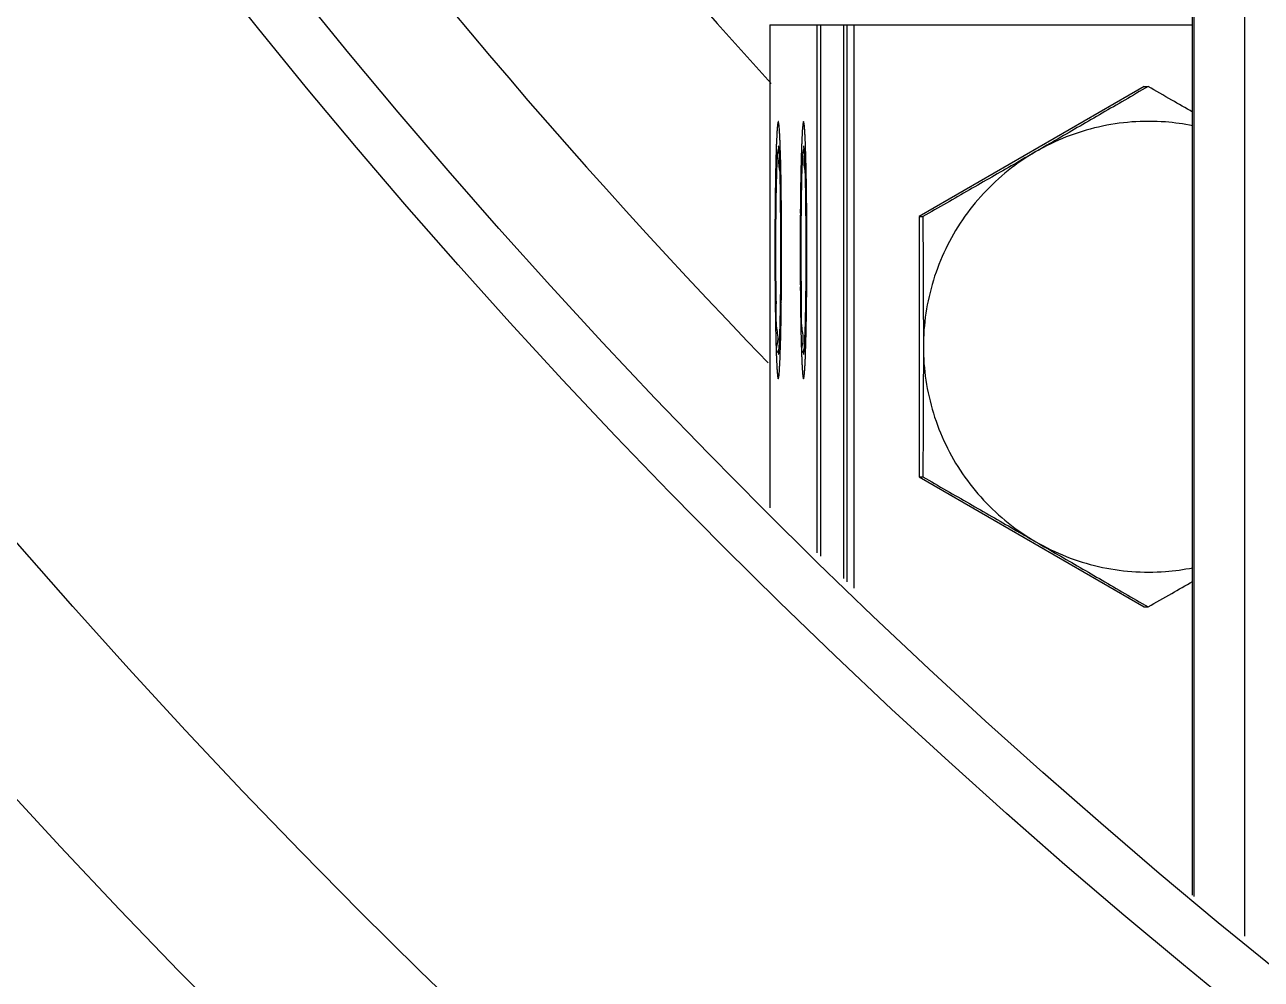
# Model space of a CAD drawing. Extents: x -50 to 48714, y -13211 to 6743.
# Drawn here: x 25929.07 to 25948.28, y -11669.54 to -11654.71 of the extents above; entities that cross this region are included whole.
import ezdxf

# ---------------------------------------------------------------- set-up
doc = ezdxf.new("R2010")
doc.units = 0
doc.header["$LTSCALE"] = 50
doc.layers.get('0').update_dxf_attribs({"linetype": 'CONTINUOUS'})

# ---------------------------------------------------------------- blocks, each defined once
blk = doc.blocks.new('SMAF_UE46_S')
for p, q in [((-52.761, -116.987), (-52.761, -52.849)), ((-51.976, -117.604), (-51.976, -52.849)), ((-52.785, -116.968), (-52.785, -103.119)), ((-59.354, -103.449), (-52.785, -103.449)), ((-59.354, -103.449), (-59.354, -110.951)), ((-58.621, -103.449), (-58.621, -111.65)), ((-58.568, -103.449), (-58.568, -111.699)), ((-58.202, -112.049), (-58.202, -103.449)), ((-58.15, -112.099), (-58.15, -103.449)), ((-58.045, -112.199), (-58.045, -103.449)), ((-53.536, -104.407), (-57.035, -106.428)), ((-53.536, -104.407), (-53.478, -104.407)), ((-59.224, -105.328), (-59.223, -105.328)), ((-58.831, -105.328), (-58.83, -105.328)), ((-57.035, -106.428), (-56.977, -106.428)), ((-57.035, -106.428), (-57.035, -110.469)), ((-59.223, -108.57), (-59.224, -108.569)), ((-58.83, -108.57), (-58.831, -108.569)), ((-57.035, -110.469), (-56.977, -110.469)), ((-57.035, -110.469), (-53.536, -112.49)), ((-53.536, -112.49), (-53.478, -112.49))]:
    blk.add_line(p, q)
for radius in [126.5, 111.15, 108.5, 100.5, 99.65]:
    blk.add_circle((11, -40.5), radius)
for radius, start, end in [(98, 189.8185, 224.09856), (95, 190.1327, 222.23933)]:
    blk.add_arc((11, -40.5), radius, start, end)
for points, start_tangent, end_tangent in [([(-53.478, -104.407), (-53.84, -104.618), (-54.191, -104.822), (-54.534, -105.021), (-54.877, -105.22), (-55.219, -105.418)], (-0.864042, -0.50342), (-0.865951, -0.500129)), ([(-52.785, -104.805), (-53.11, -104.618), (-53.478, -104.407)], (-0.867193, 0.497972), (-0.867823, 0.496873)), ([(-59.17, -106.949, -8.133), (-59.171, -106.852, -8.143), (-59.171, -106.803, -8.148), (-59.171, -106.754, -8.152), (-59.171, -106.706, -8.157), (-59.171, -106.682, -8.16), (-59.171, -106.657, -8.162), (-59.171, -106.633, -8.164), (-59.171, -106.609, -8.167), (-59.171, -106.597, -8.168), (-59.171, -106.584, -8.169), (-59.171, -106.578, -8.17), (-59.171, -106.572, -8.17), (-59.171, -106.566, -8.171), (-59.171, -106.563, -8.171), (-59.171, -106.562, -8.171), (-59.171, -106.56, -8.172), (-59.171, -106.559, -8.172), (-59.171, -106.557, -8.172), (-59.171, -106.554, -8.173), (-59.172, -106.548, -8.175), (-59.172, -106.543, -8.177), (-59.172, -106.537, -8.179), (-59.172, -106.525, -8.182), (-59.172, -106.513, -8.186), (-59.172, -106.49, -8.193), (-59.172, -106.467, -8.2), (-59.172, -106.443, -8.207), (-59.173, -106.42, -8.214), (-59.173, -106.373, -8.228), (-59.173, -106.327, -8.242), (-59.173, -106.303, -8.249), (-59.174, -106.28, -8.256), (-59.174, -106.257, -8.263), (-59.174, -106.233, -8.27), (-59.174, -106.222, -8.274), (-59.174, -106.21, -8.277), (-59.174, -106.204, -8.279), (-59.174, -106.198, -8.281), (-59.174, -106.192, -8.283), (-59.174, -106.189, -8.283), (-59.174, -106.188, -8.284), (-59.174, -106.186, -8.284), (-59.174, -106.185, -8.285), (-59.174, -106.184, -8.286), (-59.174, -106.181, -8.287), (-59.175, -106.176, -8.29), (-59.175, -106.17, -8.293), (-59.175, -106.165, -8.296), (-59.175, -106.154, -8.301), (-59.175, -106.143, -8.307), (-59.175, -106.122, -8.319), (-59.176, -106.1, -8.33), (-59.176, -106.079, -8.342), (-59.176, -106.057, -8.353), (-59.177, -106.014, -8.376), (-59.177, -105.971, -8.399), (-59.178, -105.95, -8.41), (-59.178, -105.928, -8.422), (-59.178, -105.906, -8.433), (-59.179, -105.885, -8.445), (-59.179, -105.874, -8.45), (-59.179, -105.863, -8.456), (-59.179, -105.858, -8.459), (-59.179, -105.853, -8.462), (-59.179, -105.847, -8.465), (-59.179, -105.845, -8.466), (-59.179, -105.843, -8.467), (-59.179, -105.842, -8.467), (-59.179, -105.841, -8.468), (-59.179, -105.839, -8.469), (-59.179, -105.837, -8.471), (-59.179, -105.832, -8.475), (-59.179, -105.827, -8.479), (-59.18, -105.823, -8.483), (-59.18, -105.813, -8.491), (-59.18, -105.803, -8.499), (-59.18, -105.784, -8.515), (-59.181, -105.765, -8.53), (-59.181, -105.746, -8.546), (-59.182, -105.727, -8.562), (-59.182, -105.688, -8.593), (-59.183, -105.65, -8.625), (-59.184, -105.63, -8.64), (-59.184, -105.611, -8.656), (-59.185, -105.592, -8.672), (-59.185, -105.573, -8.688), (-59.185, -105.563, -8.695), (-59.185, -105.554, -8.703), (-59.185, -105.549, -8.707), (-59.186, -105.544, -8.711), (-59.186, -105.539, -8.715), (-59.186, -105.537, -8.717), (-59.186, -105.536, -8.718), (-59.186, -105.534, -8.719), (-59.186, -105.533, -8.72), (-59.186, -105.532, -8.721), (-59.186, -105.531, -8.724), (-59.186, -105.527, -8.728), (-59.186, -105.523, -8.733), (-59.186, -105.519, -8.738), (-59.186, -105.511, -8.747), (-59.187, -105.503, -8.757), (-59.187, -105.488, -8.776), (-59.188, -105.472, -8.794), (-59.188, -105.457, -8.813), (-59.189, -105.442, -8.832), (-59.19, -105.411, -8.87), (-59.191, -105.38, -8.907), (-59.191, -105.364, -8.926), (-59.192, -105.349, -8.945), (-59.192, -105.333, -8.964), (-59.193, -105.318, -8.983), (-59.193, -105.31, -8.992), (-59.193, -105.302, -9.002), (-59.193, -105.298, -9.006), (-59.193, -105.294, -9.011), (-59.194, -105.291, -9.016), (-59.194, -105.289, -9.018), (-59.194, -105.288, -9.019), (-59.194, -105.287, -9.021), (-59.194, -105.286, -9.022), (-59.194, -105.285, -9.023), (-59.194, -105.284, -9.026), (-59.194, -105.281, -9.031), (-59.194, -105.278, -9.037), (-59.194, -105.275, -9.042), (-59.194, -105.269, -9.053), (-59.195, -105.264, -9.064), (-59.195, -105.252, -9.085), (-59.196, -105.241, -9.107), (-59.196, -105.229, -9.128), (-59.197, -105.217, -9.149), (-59.198, -105.194, -9.192), (-59.199, -105.171, -9.235), (-59.2, -105.16, -9.257), (-59.2, -105.148, -9.278), (-59.201, -105.137, -9.3), (-59.202, -105.125, -9.321), (-59.202, -105.12, -9.332), (-59.202, -105.114, -9.343), (-59.202, -105.111, -9.348), (-59.202, -105.108, -9.354), (-59.203, -105.105, -9.359), (-59.203, -105.104, -9.362), (-59.203, -105.103, -9.363), (-59.203, -105.102, -9.364), (-59.203, -105.102, -9.366), (-59.203, -105.101, -9.367), (-59.203, -105.1, -9.37), (-59.203, -105.099, -9.376), (-59.203, -105.097, -9.382), (-59.203, -105.095, -9.388), (-59.204, -105.092, -9.399), (-59.204, -105.088, -9.411), (-59.204, -105.081, -9.434), (-59.205, -105.074, -9.458), (-59.206, -105.067, -9.481), (-59.206, -105.059, -9.504), (-59.208, -105.045, -9.551), (-59.209, -105.031, -9.598), (-59.209, -105.024, -9.621), (-59.21, -105.017, -9.644), (-59.211, -105.009, -9.668), (-59.211, -105.002, -9.691), (-59.212, -104.999, -9.703), (-59.212, -104.995, -9.714), (-59.212, -104.993, -9.72), (-59.212, -104.992, -9.726), (-59.212, -104.99, -9.732), (-59.212, -104.989, -9.735), (-59.212, -104.989, -9.736), (-59.212, -104.988, -9.738), (-59.212, -104.988, -9.739), (-59.213, -104.988, -9.741), (-59.213, -104.987, -9.744), (-59.213, -104.987, -9.75), (-59.213, -104.986, -9.756), (-59.213, -104.986, -9.762), (-59.213, -104.984, -9.775), (-59.214, -104.983, -9.787), (-59.214, -104.981, -9.812), (-59.215, -104.978, -9.836), (-59.216, -104.976, -9.861), (-59.216, -104.973, -9.886), (-59.218, -104.968, -9.935), (-59.219, -104.963, -9.985), (-59.22, -104.961, -10.009), (-59.22, -104.959, -10.034), (-59.221, -104.956, -10.059), (-59.221, -104.954, -10.083), (-59.222, -104.952, -10.096), (-59.222, -104.951, -10.108), (-59.222, -104.95, -10.114), (-59.222, -104.95, -10.12), (-59.223, -104.949, -10.127), (-59.223, -104.949, -10.13), (-59.223, -104.949, -10.131), (-59.223, -104.949, -10.133), (-59.223, -104.949, -10.134), (-59.223, -104.949, -10.136), (-59.223, -104.949, -10.139), (-59.223, -104.95, -10.145), (-59.223, -104.95, -10.151), (-59.223, -104.951, -10.157), (-59.224, -104.952, -10.169), (-59.224, -104.953, -10.181), (-59.225, -104.956, -10.206), (-59.225, -104.958, -10.23), (-59.226, -104.961, -10.254), (-59.227, -104.963, -10.278), (-59.228, -104.968, -10.327), (-59.229, -104.972, -10.375), (-59.23, -104.975, -10.4), (-59.23, -104.977, -10.424), (-59.231, -104.98, -10.448), (-59.232, -104.982, -10.473), (-59.232, -104.983, -10.485), (-59.232, -104.984, -10.497), (-59.232, -104.985, -10.503), (-59.233, -104.986, -10.509), (-59.233, -104.986, -10.515), (-59.233, -104.986, -10.518), (-59.233, -104.987, -10.52), (-59.233, -104.987, -10.521), (-59.233, -104.987, -10.523), (-59.233, -104.988, -10.524), (-59.233, -104.988, -10.527), (-59.233, -104.99, -10.533), (-59.233, -104.992, -10.539), (-59.234, -104.994, -10.544), (-59.234, -104.997, -10.556), (-59.234, -105.001, -10.568), (-59.235, -105.008, -10.591), (-59.235, -105.015, -10.614), (-59.236, -105.022, -10.638), (-59.237, -105.029, -10.661), (-59.238, -105.043, -10.708), (-59.239, -105.057, -10.755), (-59.24, -105.064, -10.778), (-59.24, -105.071, -10.801), (-59.241, -105.078, -10.825), (-59.242, -105.085, -10.848), (-59.242, -105.089, -10.86), (-59.242, -105.092, -10.871), (-59.242, -105.094, -10.877), (-59.242, -105.096, -10.883), (-59.243, -105.098, -10.889), (-59.243, -105.099, -10.892), (-59.243, -105.099, -10.893), (-59.243, -105.1, -10.895), (-59.243, -105.1, -10.896), (-59.243, -105.101, -10.897), (-59.243, -105.102, -10.9), (-59.243, -105.105, -10.905), (-59.243, -105.108, -10.911), (-59.243, -105.111, -10.916), (-59.244, -105.117, -10.927), (-59.244, -105.122, -10.938), (-59.244, -105.134, -10.959), (-59.245, -105.145, -10.981), (-59.246, -105.157, -11.002), (-59.246, -105.168, -11.024), (-59.247, -105.191, -11.067), (-59.248, -105.214, -11.11), (-59.249, -105.226, -11.131), (-59.249, -105.237, -11.153), (-59.25, -105.248, -11.175), (-59.251, -105.26, -11.196), (-59.251, -105.266, -11.207), (-59.251, -105.271, -11.218), (-59.251, -105.274, -11.223), (-59.251, -105.277, -11.228), (-59.252, -105.28, -11.234), (-59.252, -105.281, -11.236), (-59.252, -105.282, -11.238), (-59.252, -105.283, -11.239), (-59.252, -105.284, -11.24), (-59.252, -105.285, -11.242), (-59.252, -105.287, -11.244), (-59.252, -105.291, -11.249), (-59.252, -105.295, -11.254), (-59.252, -105.299, -11.258), (-59.253, -105.306, -11.268), (-59.253, -105.314, -11.278), (-59.253, -105.33, -11.297), (-59.254, -105.346, -11.316), (-59.254, -105.361, -11.335), (-59.255, -105.377, -11.354), (-59.256, -105.409, -11.393), (-59.257, -105.44, -11.431), (-59.257, -105.456, -11.45), (-59.258, -105.472, -11.47), (-59.258, -105.487, -11.489), (-59.259, -105.503, -11.508), (-59.259, -105.511, -11.518), (-59.259, -105.519, -11.527), (-59.259, -105.523, -11.532), (-59.26, -105.527, -11.537), (-59.26, -105.53, -11.542), (-59.26, -105.532, -11.544), (-59.26, -105.533, -11.545), (-59.26, -105.534, -11.546), (-59.26, -105.536, -11.547), (-59.26, -105.537, -11.548), (-59.26, -105.539, -11.55), (-59.26, -105.544, -11.554), (-59.26, -105.549, -11.558), (-59.26, -105.553, -11.562), (-59.26, -105.563, -11.57), (-59.261, -105.572, -11.577), (-59.261, -105.591, -11.593), (-59.261, -105.61, -11.608), (-59.262, -105.629, -11.624), (-59.262, -105.648, -11.639), (-59.263, -105.685, -11.67), (-59.264, -105.723, -11.701), (-59.264, -105.742, -11.717), (-59.265, -105.761, -11.732), (-59.265, -105.779, -11.748), (-59.265, -105.798, -11.763), (-59.266, -105.808, -11.771), (-59.266, -105.817, -11.779), (-59.266, -105.822, -11.783), (-59.266, -105.827, -11.786), (-59.266, -105.831, -11.79), (-59.266, -105.834, -11.792), (-59.266, -105.835, -11.793), (-59.266, -105.836, -11.794), (-59.266, -105.837, -11.795), (-59.266, -105.839, -11.796), (-59.266, -105.841, -11.797), (-59.266, -105.847, -11.8), (-59.267, -105.852, -11.803), (-59.267, -105.858, -11.806), (-59.267, -105.868, -11.811), (-59.267, -105.879, -11.817), (-59.267, -105.901, -11.829), (-59.267, -105.922, -11.84), (-59.268, -105.944, -11.852), (-59.268, -105.965, -11.863), (-59.269, -106.008, -11.886), (-59.269, -106.051, -11.909), (-59.27, -106.073, -11.921), (-59.27, -106.094, -11.932), (-59.27, -106.116, -11.944), (-59.271, -106.137, -11.955), (-59.271, -106.148, -11.961), (-59.271, -106.159, -11.967), (-59.271, -106.164, -11.97), (-59.271, -106.169, -11.973), (-59.271, -106.175, -11.976), (-59.271, -106.177, -11.977), (-59.271, -106.179, -11.978), (-59.271, -106.18, -11.979), (-59.271, -106.182, -11.979), (-59.271, -106.183, -11.979), (-59.271, -106.186, -11.98), (-59.271, -106.192, -11.982), (-59.271, -106.198, -11.984), (-59.271, -106.203, -11.986), (-59.271, -106.215, -11.989), (-59.271, -106.227, -11.993), (-59.272, -106.25, -12), (-59.272, -106.273, -12.007), (-59.272, -106.297, -12.014), (-59.272, -106.32, -12.021), (-59.273, -106.367, -12.036), (-59.273, -106.413, -12.05), (-59.273, -106.437, -12.057), (-59.273, -106.46, -12.064), (-59.274, -106.483, -12.071), (-59.274, -106.507, -12.078), (-59.274, -106.518, -12.082), (-59.274, -106.53, -12.085), (-59.274, -106.536, -12.087), (-59.274, -106.542, -12.089), (-59.274, -106.547, -12.091), (-59.274, -106.55, -12.092), (-59.274, -106.552, -12.092), (-59.274, -106.553, -12.093), (-59.274, -106.555, -12.093), (-59.274, -106.556, -12.093), (-59.274, -106.559, -12.093), (-59.274, -106.566, -12.094), (-59.274, -106.572, -12.094), (-59.274, -106.578, -12.095), (-59.274, -106.59, -12.096), (-59.274, -106.603, -12.098), (-59.274, -106.627, -12.1), (-59.274, -106.652, -12.102), (-59.274, -106.677, -12.105), (-59.274, -106.702, -12.107), (-59.275, -106.751, -12.112), (-59.275, -106.8, -12.117), (-59.275, -106.85, -12.122), (-59.275, -106.949, -12.132)], (-0.002554, 0.995227, -0.097549), (-0.0026, -0.995056, -0.099286)), ([(-58.778, -106.949, 6.861), (-58.778, -106.852, 6.852), (-58.778, -106.803, 6.847), (-58.778, -106.754, 6.842), (-58.778, -106.706, 6.838), (-58.778, -106.682, 6.835), (-58.779, -106.657, 6.833), (-58.779, -106.633, 6.83), (-58.779, -106.609, 6.828), (-58.779, -106.597, 6.827), (-58.779, -106.584, 6.826), (-58.779, -106.578, 6.825), (-58.779, -106.572, 6.825), (-58.779, -106.566, 6.824), (-58.779, -106.563, 6.824), (-58.779, -106.562, 6.824), (-58.779, -106.56, 6.823), (-58.779, -106.559, 6.823), (-58.779, -106.557, 6.822), (-58.779, -106.554, 6.822), (-58.779, -106.548, 6.82), (-58.779, -106.543, 6.818), (-58.779, -106.537, 6.816), (-58.779, -106.525, 6.813), (-58.779, -106.513, 6.809), (-58.779, -106.49, 6.802), (-58.78, -106.467, 6.795), (-58.78, -106.443, 6.788), (-58.78, -106.42, 6.781), (-58.78, -106.373, 6.767), (-58.781, -106.327, 6.753), (-58.781, -106.303, 6.746), (-58.781, -106.28, 6.739), (-58.781, -106.257, 6.732), (-58.781, -106.233, 6.725), (-58.781, -106.222, 6.721), (-58.782, -106.21, 6.718), (-58.782, -106.204, 6.716), (-58.782, -106.198, 6.714), (-58.782, -106.192, 6.712), (-58.782, -106.189, 6.711), (-58.782, -106.188, 6.711), (-58.782, -106.186, 6.711), (-58.782, -106.185, 6.71), (-58.782, -106.184, 6.709), (-58.782, -106.181, 6.708), (-58.782, -106.176, 6.705), (-58.782, -106.17, 6.702), (-58.782, -106.165, 6.699), (-58.782, -106.154, 6.693), (-58.782, -106.143, 6.688), (-58.783, -106.122, 6.676), (-58.783, -106.1, 6.665), (-58.783, -106.079, 6.653), (-58.784, -106.057, 6.642), (-58.784, -106.014, 6.619), (-58.785, -105.971, 6.596), (-58.785, -105.95, 6.585), (-58.785, -105.928, 6.573), (-58.786, -105.906, 6.562), (-58.786, -105.885, 6.55), (-58.786, -105.874, 6.545), (-58.786, -105.863, 6.539), (-58.786, -105.858, 6.536), (-58.786, -105.853, 6.533), (-58.786, -105.847, 6.53), (-58.786, -105.845, 6.529), (-58.786, -105.843, 6.528), (-58.787, -105.842, 6.527), (-58.787, -105.841, 6.526), (-58.787, -105.839, 6.525), (-58.787, -105.837, 6.523), (-58.787, -105.832, 6.52), (-58.787, -105.827, 6.516), (-58.787, -105.823, 6.512), (-58.787, -105.813, 6.504), (-58.787, -105.803, 6.496), (-58.788, -105.784, 6.48), (-58.788, -105.765, 6.465), (-58.789, -105.746, 6.449), (-58.789, -105.727, 6.433), (-58.79, -105.688, 6.402), (-58.791, -105.65, 6.37), (-58.791, -105.63, 6.354), (-58.791, -105.611, 6.339), (-58.792, -105.592, 6.323), (-58.792, -105.573, 6.307), (-58.792, -105.563, 6.299), (-58.793, -105.554, 6.292), (-58.793, -105.549, 6.288), (-58.793, -105.544, 6.284), (-58.793, -105.539, 6.28), (-58.793, -105.537, 6.278), (-58.793, -105.536, 6.277), (-58.793, -105.534, 6.276), (-58.793, -105.533, 6.275), (-58.793, -105.532, 6.273), (-58.793, -105.531, 6.271), (-58.793, -105.527, 6.266), (-58.793, -105.523, 6.262), (-58.794, -105.519, 6.257), (-58.794, -105.511, 6.248), (-58.794, -105.503, 6.238), (-58.795, -105.488, 6.219), (-58.795, -105.472, 6.2), (-58.796, -105.457, 6.182), (-58.796, -105.442, 6.163), (-58.797, -105.411, 6.125), (-58.798, -105.38, 6.087), (-58.799, -105.364, 6.069), (-58.799, -105.349, 6.05), (-58.8, -105.333, 6.031), (-58.8, -105.318, 6.012), (-58.8, -105.31, 6.003), (-58.801, -105.302, 5.993), (-58.801, -105.298, 5.988), (-58.801, -105.294, 5.984), (-58.801, -105.291, 5.979), (-58.801, -105.289, 5.977), (-58.801, -105.288, 5.976), (-58.801, -105.287, 5.974), (-58.801, -105.286, 5.973), (-58.801, -105.285, 5.972), (-58.801, -105.284, 5.969), (-58.801, -105.281, 5.964), (-58.801, -105.278, 5.958), (-58.802, -105.275, 5.953), (-58.802, -105.269, 5.942), (-58.802, -105.264, 5.931), (-58.803, -105.252, 5.91), (-58.803, -105.241, 5.888), (-58.804, -105.229, 5.867), (-58.804, -105.217, 5.845), (-58.805, -105.194, 5.802), (-58.807, -105.171, 5.759), (-58.807, -105.16, 5.738), (-58.808, -105.148, 5.716), (-58.808, -105.137, 5.695), (-58.809, -105.125, 5.673), (-58.809, -105.12, 5.663), (-58.809, -105.114, 5.652), (-58.81, -105.111, 5.647), (-58.81, -105.108, 5.641), (-58.81, -105.105, 5.636), (-58.81, -105.104, 5.633), (-58.81, -105.103, 5.632), (-58.81, -105.102, 5.63), (-58.81, -105.102, 5.629), (-58.81, -105.101, 5.628), (-58.81, -105.1, 5.625), (-58.81, -105.099, 5.619), (-58.81, -105.097, 5.613), (-58.811, -105.095, 5.607), (-58.811, -105.092, 5.595), (-58.811, -105.088, 5.584), (-58.812, -105.081, 5.56), (-58.812, -105.074, 5.537), (-58.813, -105.067, 5.514), (-58.814, -105.059, 5.491), (-58.815, -105.045, 5.444), (-58.816, -105.031, 5.397), (-58.817, -105.024, 5.374), (-58.817, -105.017, 5.351), (-58.818, -105.009, 5.327), (-58.819, -105.002, 5.304), (-58.819, -104.999, 5.292), (-58.819, -104.995, 5.281), (-58.819, -104.993, 5.275), (-58.819, -104.992, 5.269), (-58.82, -104.99, 5.263), (-58.82, -104.989, 5.26), (-58.82, -104.989, 5.259), (-58.82, -104.988, 5.257), (-58.82, -104.988, 5.256), (-58.82, -104.988, 5.254), (-58.82, -104.987, 5.251), (-58.82, -104.987, 5.245), (-58.82, -104.986, 5.239), (-58.82, -104.986, 5.233), (-58.821, -104.984, 5.22), (-58.821, -104.983, 5.208), (-58.822, -104.981, 5.183), (-58.822, -104.978, 5.159), (-58.823, -104.976, 5.134), (-58.824, -104.973, 5.109), (-58.825, -104.968, 5.06), (-58.826, -104.963, 5.01), (-58.827, -104.961, 4.986), (-58.828, -104.959, 4.961), (-58.828, -104.956, 4.936), (-58.829, -104.954, 4.912), (-58.829, -104.952, 4.899), (-58.829, -104.951, 4.887), (-58.83, -104.95, 4.881), (-58.83, -104.95, 4.874), (-58.83, -104.949, 4.868), (-58.83, -104.949, 4.865), (-58.83, -104.949, 4.864), (-58.83, -104.949, 4.862), (-58.83, -104.949, 4.861), (-58.83, -104.949, 4.859), (-58.83, -104.949, 4.856), (-58.83, -104.95, 4.85), (-58.831, -104.95, 4.844), (-58.831, -104.951, 4.838), (-58.831, -104.952, 4.826), (-58.831, -104.953, 4.814), (-58.832, -104.956, 4.789), (-58.833, -104.958, 4.765), (-58.833, -104.961, 4.741), (-58.834, -104.963, 4.716), (-58.835, -104.968, 4.668), (-58.836, -104.972, 4.619), (-58.837, -104.975, 4.595), (-58.838, -104.977, 4.571), (-58.838, -104.98, 4.547), (-58.839, -104.982, 4.522), (-58.839, -104.983, 4.51), (-58.84, -104.984, 4.498), (-58.84, -104.985, 4.492), (-58.84, -104.986, 4.486), (-58.84, -104.986, 4.48), (-58.84, -104.986, 4.477), (-58.84, -104.987, 4.475), (-58.84, -104.987, 4.474), (-58.84, -104.987, 4.472), (-58.84, -104.988, 4.471), (-58.84, -104.988, 4.468), (-58.841, -104.99, 4.462), (-58.841, -104.992, 4.456), (-58.841, -104.994, 4.45), (-58.841, -104.997, 4.439), (-58.842, -105.001, 4.427), (-58.842, -105.008, 4.404), (-58.843, -105.015, 4.38), (-58.843, -105.022, 4.357), (-58.844, -105.029, 4.334), (-58.845, -105.043, 4.287), (-58.846, -105.057, 4.24), (-58.847, -105.064, 4.217), (-58.848, -105.071, 4.194), (-58.848, -105.078, 4.17), (-58.849, -105.085, 4.147), (-58.849, -105.089, 4.135), (-58.849, -105.092, 4.124), (-58.85, -105.094, 4.118), (-58.85, -105.096, 4.112), (-58.85, -105.098, 4.106), (-58.85, -105.099, 4.103), (-58.85, -105.099, 4.102), (-58.85, -105.1, 4.1), (-58.85, -105.1, 4.099), (-58.85, -105.101, 4.098), (-58.85, -105.102, 4.095), (-58.85, -105.105, 4.089), (-58.85, -105.108, 4.084), (-58.851, -105.111, 4.079), (-58.851, -105.117, 4.068), (-58.851, -105.122, 4.057), (-58.852, -105.134, 4.036), (-58.852, -105.145, 4.014), (-58.853, -105.157, 3.993), (-58.853, -105.168, 3.971), (-58.855, -105.191, 3.928), (-58.856, -105.214, 3.885), (-58.856, -105.226, 3.863), (-58.857, -105.237, 3.842), (-58.857, -105.248, 3.82), (-58.858, -105.26, 3.799), (-58.858, -105.266, 3.788), (-58.859, -105.271, 3.777), (-58.859, -105.274, 3.772), (-58.859, -105.277, 3.766), (-58.859, -105.28, 3.761), (-58.859, -105.281, 3.758), (-58.859, -105.282, 3.757), (-58.859, -105.283, 3.756), (-58.859, -105.284, 3.755), (-58.859, -105.285, 3.753), (-58.859, -105.287, 3.751), (-58.859, -105.291, 3.746), (-58.859, -105.295, 3.741), (-58.86, -105.299, 3.737), (-58.86, -105.306, 3.727), (-58.86, -105.314, 3.717), (-58.861, -105.33, 3.698), (-58.861, -105.346, 3.679), (-58.862, -105.361, 3.66), (-58.862, -105.377, 3.64), (-58.863, -105.409, 3.602), (-58.864, -105.44, 3.564), (-58.865, -105.456, 3.544), (-58.865, -105.472, 3.525), (-58.866, -105.487, 3.506), (-58.866, -105.503, 3.487), (-58.866, -105.511, 3.477), (-58.867, -105.519, 3.468), (-58.867, -105.523, 3.463), (-58.867, -105.527, 3.458), (-58.867, -105.53, 3.453), (-58.867, -105.532, 3.451), (-58.867, -105.533, 3.45), (-58.867, -105.534, 3.448), (-58.867, -105.536, 3.447), (-58.867, -105.537, 3.446), (-58.867, -105.539, 3.445), (-58.867, -105.544, 3.441), (-58.867, -105.549, 3.437), (-58.868, -105.553, 3.433), (-58.868, -105.563, 3.425), (-58.868, -105.572, 3.417), (-58.868, -105.591, 3.402), (-58.869, -105.61, 3.386), (-58.869, -105.629, 3.371), (-58.87, -105.648, 3.356), (-58.87, -105.685, 3.325), (-58.871, -105.723, 3.294), (-58.872, -105.742, 3.278), (-58.872, -105.761, 3.263), (-58.872, -105.779, 3.247), (-58.873, -105.798, 3.232), (-58.873, -105.808, 3.224), (-58.873, -105.817, 3.216), (-58.873, -105.822, 3.212), (-58.873, -105.827, 3.208), (-58.874, -105.831, 3.205), (-58.874, -105.834, 3.203), (-58.874, -105.835, 3.202), (-58.874, -105.836, 3.201), (-58.874, -105.837, 3.2), (-58.874, -105.839, 3.199), (-58.874, -105.841, 3.198), (-58.874, -105.847, 3.195), (-58.874, -105.852, 3.192), (-58.874, -105.858, 3.189), (-58.874, -105.868, 3.183), (-58.874, -105.879, 3.178), (-58.875, -105.901, 3.166), (-58.875, -105.922, 3.155), (-58.875, -105.944, 3.143), (-58.875, -105.965, 3.132), (-58.876, -106.008, 3.109), (-58.877, -106.051, 3.085), (-58.877, -106.073, 3.074), (-58.877, -106.094, 3.062), (-58.878, -106.116, 3.051), (-58.878, -106.137, 3.039), (-58.878, -106.148, 3.034), (-58.878, -106.159, 3.028), (-58.878, -106.164, 3.025), (-58.878, -106.169, 3.022), (-58.878, -106.175, 3.019), (-58.878, -106.177, 3.018), (-58.878, -106.179, 3.017), (-58.878, -106.18, 3.016), (-58.878, -106.182, 3.016), (-58.878, -106.183, 3.015), (-58.879, -106.186, 3.015), (-58.879, -106.192, 3.013), (-58.879, -106.198, 3.011), (-58.879, -106.203, 3.009), (-58.879, -106.215, 3.006), (-58.879, -106.227, 3.002), (-58.879, -106.25, 2.995), (-58.879, -106.273, 2.988), (-58.879, -106.297, 2.981), (-58.88, -106.32, 2.974), (-58.88, -106.367, 2.959), (-58.88, -106.413, 2.945), (-58.881, -106.437, 2.938), (-58.881, -106.46, 2.931), (-58.881, -106.483, 2.924), (-58.881, -106.507, 2.917), (-58.881, -106.518, 2.913), (-58.881, -106.53, 2.909), (-58.881, -106.536, 2.908), (-58.881, -106.542, 2.906), (-58.881, -106.547, 2.904), (-58.881, -106.55, 2.903), (-58.881, -106.552, 2.903), (-58.881, -106.553, 2.902), (-58.881, -106.555, 2.902), (-58.881, -106.556, 2.902), (-58.881, -106.559, 2.902), (-58.881, -106.566, 2.901), (-58.881, -106.572, 2.9), (-58.882, -106.578, 2.9), (-58.882, -106.59, 2.899), (-58.882, -106.603, 2.897), (-58.882, -106.627, 2.895), (-58.882, -106.652, 2.892), (-58.882, -106.677, 2.89), (-58.882, -106.702, 2.887), (-58.882, -106.751, 2.883), (-58.882, -106.8, 2.878), (-58.882, -106.85, 2.873), (-58.882, -106.949, 2.863)], (-0.002554, 0.995227, -0.097549), (-0.0026, -0.995056, -0.099286)), ([(-52.784, -105.017), (-53.208, -104.958), (-53.731, -104.958), (-54.248, -105.036), (-54.748, -105.191), (-55.219, -105.418)], (-0.980575, 0.196142), (-0.865951, -0.500129)), ([(-59.22, -105.369), (-59.24, -105.493), (-59.25, -105.739), (-59.258, -106.084), (-59.263, -106.498), (-59.265, -106.949)], (-0.386283, -0.922381), (0, -1)), ([(-59.181, -106.949), (-59.183, -106.498), (-59.188, -106.084), (-59.195, -105.739), (-59.205, -105.493), (-59.217, -105.365)], (0, 1), (-0.996305, 0.085885)), ([(-59.209, -105.415), (-59.216, -105.35), (-59.223, -105.328)], (-0.142273, 0.989827), (-1, 0)), ([(-59.217, -105.365), (-59.22, -105.369)], (-0.945228, -0.326411), (-0.386283, -0.922381)), ([(-59.18, -106.949), (-59.18, -106.815), (-59.182, -106.551), (-59.184, -106.297), (-59.187, -106.062), (-59.192, -105.851), (-59.197, -105.669), (-59.203, -105.523), (-59.209, -105.415)], (0, 1), (-0.142273, 0.989827)), ([(-58.827, -105.369), (-58.848, -105.493), (-58.858, -105.739), (-58.865, -106.084), (-58.87, -106.498), (-58.872, -106.949)], (-0.386283, -0.922381), (0, -1)), ([(-58.788, -106.949), (-58.79, -106.498), (-58.795, -106.084), (-58.803, -105.739), (-58.813, -105.493), (-58.824, -105.365)], (0, 1), (-0.996305, 0.085885)), ([(-58.816, -105.415), (-58.823, -105.35), (-58.83, -105.328)], (-0.142273, 0.989827), (-1, 0)), ([(-58.825, -105.365), (-58.827, -105.369)], (-0.945228, -0.326411), (-0.386283, -0.922381)), ([(-58.788, -106.949), (-58.788, -106.815), (-58.789, -106.551), (-58.791, -106.297), (-58.795, -106.062), (-58.799, -105.851), (-58.804, -105.669), (-58.81, -105.523), (-58.816, -105.415)], (0, 1), (-0.142273, 0.989827)), ([(-55.219, -105.418), (-55.562, -105.616), (-55.907, -105.814), (-56.254, -106.013), (-56.609, -106.217), (-56.977, -106.428)], (-0.865951, -0.500129), (-0.867823, -0.496873)), ([(-55.219, -105.418), (-55.651, -105.712), (-56.034, -106.068), (-56.361, -106.477), (-56.622, -106.93), (-56.813, -107.417), (-56.929, -107.927), (-56.969, -108.449)], (-0.865951, -0.500129), (0, -1)), ([(-56.977, -106.428), (-56.974, -106.848), (-56.972, -107.255), (-56.97, -107.655), (-56.969, -108.053), (-56.969, -108.449)], (0.007556, -0.999971), (0, -1)), ([(-59.275, -106.949, -12.132), (-59.275, -107.046, -12.123), (-59.275, -107.094, -12.118), (-59.275, -107.143, -12.113), (-59.275, -107.191, -12.108), (-59.274, -107.216, -12.106), (-59.274, -107.24, -12.104), (-59.274, -107.264, -12.101), (-59.274, -107.289, -12.099), (-59.274, -107.301, -12.098), (-59.274, -107.313, -12.096), (-59.274, -107.319, -12.096), (-59.274, -107.325, -12.095), (-59.274, -107.331, -12.095), (-59.274, -107.334, -12.094), (-59.274, -107.336, -12.094), (-59.274, -107.337, -12.094), (-59.274, -107.339, -12.094), (-59.274, -107.34, -12.093), (-59.274, -107.343, -12.092), (-59.274, -107.349, -12.09), (-59.274, -107.355, -12.089), (-59.274, -107.36, -12.087), (-59.274, -107.372, -12.083), (-59.274, -107.384, -12.08), (-59.274, -107.407, -12.073), (-59.273, -107.431, -12.066), (-59.273, -107.454, -12.059), (-59.273, -107.477, -12.052), (-59.273, -107.524, -12.038), (-59.272, -107.571, -12.023), (-59.272, -107.594, -12.016), (-59.272, -107.617, -12.009), (-59.272, -107.641, -12.002), (-59.272, -107.664, -11.995), (-59.271, -107.676, -11.992), (-59.271, -107.687, -11.988), (-59.271, -107.693, -11.986), (-59.271, -107.699, -11.985), (-59.271, -107.705, -11.983), (-59.271, -107.708, -11.982), (-59.271, -107.709, -11.982), (-59.271, -107.711, -11.981), (-59.271, -107.712, -11.98), (-59.271, -107.713, -11.98), (-59.271, -107.716, -11.978), (-59.271, -107.722, -11.975), (-59.271, -107.727, -11.973), (-59.271, -107.732, -11.97), (-59.271, -107.743, -11.964), (-59.271, -107.754, -11.958), (-59.27, -107.775, -11.947), (-59.27, -107.797, -11.935), (-59.27, -107.818, -11.924), (-59.269, -107.84, -11.913), (-59.269, -107.883, -11.89), (-59.268, -107.926, -11.867), (-59.268, -107.948, -11.855), (-59.268, -107.969, -11.844), (-59.267, -107.991, -11.832), (-59.267, -108.012, -11.821), (-59.267, -108.023, -11.815), (-59.267, -108.034, -11.809), (-59.267, -108.039, -11.807), (-59.267, -108.045, -11.804), (-59.266, -108.05, -11.801), (-59.266, -108.053, -11.799), (-59.266, -108.054, -11.799), (-59.266, -108.055, -11.798), (-59.266, -108.057, -11.797), (-59.266, -108.058, -11.796), (-59.266, -108.06, -11.794), (-59.266, -108.065, -11.79), (-59.266, -108.07, -11.786), (-59.266, -108.075, -11.782), (-59.266, -108.084, -11.774), (-59.266, -108.094, -11.767), (-59.265, -108.113, -11.751), (-59.265, -108.132, -11.735), (-59.264, -108.151, -11.719), (-59.264, -108.171, -11.704), (-59.263, -108.209, -11.672), (-59.262, -108.248, -11.641), (-59.262, -108.267, -11.625), (-59.261, -108.286, -11.609), (-59.261, -108.305, -11.594), (-59.261, -108.324, -11.578), (-59.26, -108.334, -11.57), (-59.26, -108.344, -11.562), (-59.26, -108.348, -11.558), (-59.26, -108.353, -11.554), (-59.26, -108.358, -11.55), (-59.26, -108.36, -11.548), (-59.26, -108.362, -11.547), (-59.26, -108.363, -11.546), (-59.26, -108.364, -11.545), (-59.26, -108.365, -11.544), (-59.26, -108.367, -11.542), (-59.26, -108.371, -11.537), (-59.259, -108.374, -11.532), (-59.259, -108.378, -11.528), (-59.259, -108.386, -11.518), (-59.259, -108.394, -11.509), (-59.258, -108.409, -11.49), (-59.258, -108.425, -11.471), (-59.257, -108.44, -11.452), (-59.257, -108.456, -11.433), (-59.256, -108.487, -11.396), (-59.255, -108.518, -11.358), (-59.254, -108.533, -11.339), (-59.254, -108.549, -11.32), (-59.253, -108.564, -11.301), (-59.253, -108.58, -11.283), (-59.253, -108.587, -11.273), (-59.252, -108.595, -11.264), (-59.252, -108.599, -11.259), (-59.252, -108.603, -11.254), (-59.252, -108.607, -11.25), (-59.252, -108.609, -11.247), (-59.252, -108.61, -11.246), (-59.252, -108.611, -11.245), (-59.252, -108.611, -11.244), (-59.252, -108.612, -11.242), (-59.252, -108.613, -11.24), (-59.252, -108.616, -11.234), (-59.251, -108.619, -11.229), (-59.251, -108.622, -11.223), (-59.251, -108.628, -11.213), (-59.251, -108.634, -11.202), (-59.25, -108.645, -11.18), (-59.25, -108.657, -11.159), (-59.249, -108.668, -11.137), (-59.249, -108.68, -11.116), (-59.247, -108.703, -11.073), (-59.246, -108.726, -11.03), (-59.246, -108.737, -11.009), (-59.245, -108.749, -10.987), (-59.245, -108.76, -10.966), (-59.244, -108.772, -10.944), (-59.244, -108.778, -10.933), (-59.243, -108.784, -10.923), (-59.243, -108.786, -10.917), (-59.243, -108.789, -10.912), (-59.243, -108.792, -10.906), (-59.243, -108.794, -10.904), (-59.243, -108.794, -10.902), (-59.243, -108.795, -10.901), (-59.243, -108.796, -10.9), (-59.243, -108.796, -10.898), (-59.243, -108.797, -10.895), (-59.243, -108.799, -10.889), (-59.242, -108.8, -10.884), (-59.242, -108.802, -10.878), (-59.242, -108.806, -10.866), (-59.242, -108.809, -10.854), (-59.241, -108.816, -10.831), (-59.24, -108.824, -10.808), (-59.24, -108.831, -10.784), (-59.239, -108.838, -10.761), (-59.238, -108.852, -10.714), (-59.237, -108.866, -10.668), (-59.236, -108.874, -10.645), (-59.236, -108.881, -10.621), (-59.235, -108.888, -10.598), (-59.234, -108.895, -10.575), (-59.234, -108.898, -10.563), (-59.234, -108.902, -10.551), (-59.234, -108.904, -10.545), (-59.233, -108.906, -10.54), (-59.233, -108.907, -10.534), (-59.233, -108.908, -10.531), (-59.233, -108.909, -10.529), (-59.233, -108.909, -10.528), (-59.233, -108.909, -10.526), (-59.233, -108.909, -10.525), (-59.233, -108.91, -10.522), (-59.233, -108.91, -10.516), (-59.233, -108.911, -10.509), (-59.232, -108.912, -10.503), (-59.232, -108.913, -10.491), (-59.232, -108.914, -10.479), (-59.231, -108.917, -10.454), (-59.231, -108.919, -10.429), (-59.23, -108.922, -10.404), (-59.229, -108.924, -10.38), (-59.228, -108.929, -10.33), (-59.227, -108.934, -10.281), (-59.226, -108.936, -10.256), (-59.225, -108.939, -10.232), (-59.225, -108.941, -10.207), (-59.224, -108.944, -10.182), (-59.224, -108.945, -10.17), (-59.223, -108.946, -10.157), (-59.223, -108.947, -10.151), (-59.223, -108.947, -10.145), (-59.223, -108.948, -10.139), (-59.223, -108.948, -10.136), (-59.223, -108.948, -10.134), (-59.223, -108.949, -10.133), (-59.223, -108.948, -10.131), (-59.223, -108.948, -10.13), (-59.223, -108.948, -10.127), (-59.222, -108.947, -10.121), (-59.222, -108.947, -10.115), (-59.222, -108.946, -10.108), (-59.222, -108.945, -10.096), (-59.222, -108.944, -10.084), (-59.221, -108.941, -10.06), (-59.22, -108.939, -10.036), (-59.22, -108.937, -10.011), (-59.219, -108.934, -9.987), (-59.218, -108.93, -9.939), (-59.216, -108.925, -9.89), (-59.216, -108.922, -9.866), (-59.215, -108.92, -9.841), (-59.215, -108.918, -9.817), (-59.214, -108.915, -9.793), (-59.214, -108.914, -9.781), (-59.213, -108.913, -9.769), (-59.213, -108.912, -9.763), (-59.213, -108.912, -9.757), (-59.213, -108.911, -9.75), (-59.213, -108.911, -9.747), (-59.213, -108.911, -9.746), (-59.213, -108.911, -9.744), (-59.213, -108.91, -9.743), (-59.213, -108.91, -9.741), (-59.212, -108.909, -9.739), (-59.212, -108.907, -9.733), (-59.212, -108.905, -9.727), (-59.212, -108.903, -9.721), (-59.212, -108.9, -9.709), (-59.211, -108.896, -9.698), (-59.211, -108.889, -9.674), (-59.21, -108.882, -9.651), (-59.21, -108.875, -9.628), (-59.209, -108.868, -9.604), (-59.208, -108.854, -9.558), (-59.206, -108.84, -9.511), (-59.206, -108.833, -9.488), (-59.205, -108.826, -9.464), (-59.205, -108.819, -9.441), (-59.204, -108.812, -9.418), (-59.204, -108.808, -9.406), (-59.203, -108.805, -9.394), (-59.203, -108.803, -9.388), (-59.203, -108.801, -9.383), (-59.203, -108.799, -9.377), (-59.203, -108.799, -9.374), (-59.203, -108.798, -9.372), (-59.203, -108.798, -9.371), (-59.203, -108.797, -9.37), (-59.203, -108.796, -9.368), (-59.203, -108.795, -9.365), (-59.203, -108.792, -9.36), (-59.202, -108.789, -9.355), (-59.202, -108.786, -9.349), (-59.202, -108.781, -9.339), (-59.202, -108.775, -9.328), (-59.201, -108.763, -9.306), (-59.201, -108.752, -9.285), (-59.2, -108.74, -9.263), (-59.199, -108.729, -9.242), (-59.198, -108.706, -9.199), (-59.197, -108.683, -9.156), (-59.197, -108.672, -9.134), (-59.196, -108.66, -9.112), (-59.195, -108.649, -9.091), (-59.195, -108.637, -9.069), (-59.195, -108.632, -9.059), (-59.194, -108.626, -9.048), (-59.194, -108.623, -9.042), (-59.194, -108.62, -9.037), (-59.194, -108.617, -9.032), (-59.194, -108.616, -9.029), (-59.194, -108.615, -9.028), (-59.194, -108.614, -9.026), (-59.194, -108.613, -9.025), (-59.194, -108.613, -9.024), (-59.194, -108.611, -9.022), (-59.194, -108.607, -9.017), (-59.193, -108.603, -9.012), (-59.193, -108.599, -9.007), (-59.193, -108.591, -8.998), (-59.193, -108.583, -8.988), (-59.192, -108.567, -8.969), (-59.192, -108.552, -8.95), (-59.191, -108.536, -8.93), (-59.191, -108.52, -8.911), (-59.19, -108.489, -8.873), (-59.189, -108.457, -8.834), (-59.188, -108.441, -8.815), (-59.188, -108.426, -8.796), (-59.187, -108.41, -8.777), (-59.187, -108.394, -8.757), (-59.187, -108.386, -8.748), (-59.186, -108.379, -8.738), (-59.186, -108.375, -8.733), (-59.186, -108.371, -8.729), (-59.186, -108.367, -8.724), (-59.186, -108.365, -8.721), (-59.186, -108.364, -8.72), (-59.186, -108.363, -8.719), (-59.186, -108.362, -8.718), (-59.186, -108.36, -8.717), (-59.186, -108.358, -8.715), (-59.186, -108.353, -8.711), (-59.185, -108.349, -8.707), (-59.185, -108.344, -8.704), (-59.185, -108.335, -8.696), (-59.185, -108.325, -8.688), (-59.185, -108.306, -8.673), (-59.184, -108.287, -8.657), (-59.184, -108.269, -8.642), (-59.183, -108.25, -8.626), (-59.183, -108.212, -8.595), (-59.182, -108.174, -8.564), (-59.181, -108.155, -8.549), (-59.181, -108.137, -8.533), (-59.18, -108.118, -8.518), (-59.18, -108.099, -8.502), (-59.18, -108.09, -8.495), (-59.18, -108.08, -8.487), (-59.18, -108.075, -8.483), (-59.179, -108.071, -8.479), (-59.179, -108.066, -8.475), (-59.179, -108.064, -8.473), (-59.179, -108.062, -8.472), (-59.179, -108.061, -8.471), (-59.179, -108.06, -8.471), (-59.179, -108.059, -8.47), (-59.179, -108.056, -8.468), (-59.179, -108.05, -8.466), (-59.179, -108.045, -8.463), (-59.179, -108.04, -8.46), (-59.179, -108.029, -8.454), (-59.179, -108.018, -8.448), (-59.178, -107.997, -8.437), (-59.178, -107.975, -8.425), (-59.178, -107.954, -8.414), (-59.177, -107.932, -8.402), (-59.177, -107.889, -8.379), (-59.176, -107.846, -8.356), (-59.176, -107.825, -8.345), (-59.176, -107.803, -8.333), (-59.175, -107.782, -8.322), (-59.175, -107.76, -8.31), (-59.175, -107.749, -8.304), (-59.175, -107.739, -8.298), (-59.175, -107.733, -8.296), (-59.175, -107.728, -8.293), (-59.175, -107.723, -8.29), (-59.174, -107.72, -8.288), (-59.174, -107.719, -8.288), (-59.174, -107.717, -8.287), (-59.174, -107.716, -8.287), (-59.174, -107.714, -8.286), (-59.174, -107.711, -8.285), (-59.174, -107.706, -8.283), (-59.174, -107.7, -8.282), (-59.174, -107.694, -8.28), (-59.174, -107.682, -8.276), (-59.174, -107.671, -8.273), (-59.174, -107.647, -8.266), (-59.174, -107.624, -8.258), (-59.174, -107.601, -8.251), (-59.173, -107.577, -8.244), (-59.173, -107.531, -8.23), (-59.173, -107.484, -8.216), (-59.172, -107.461, -8.209), (-59.172, -107.437, -8.201), (-59.172, -107.414, -8.194), (-59.172, -107.391, -8.187), (-59.172, -107.379, -8.184), (-59.172, -107.367, -8.18), (-59.172, -107.361, -8.178), (-59.172, -107.356, -8.176), (-59.172, -107.35, -8.175), (-59.171, -107.347, -8.174), (-59.171, -107.345, -8.173), (-59.171, -107.344, -8.173), (-59.171, -107.342, -8.173), (-59.171, -107.341, -8.173), (-59.171, -107.338, -8.172), (-59.171, -107.332, -8.172), (-59.171, -107.325, -8.171), (-59.171, -107.319, -8.17), (-59.171, -107.307, -8.169), (-59.171, -107.295, -8.168), (-59.171, -107.27, -8.165), (-59.171, -107.245, -8.163), (-59.171, -107.22, -8.161), (-59.171, -107.196, -8.158), (-59.171, -107.146, -8.153), (-59.171, -107.097, -8.148), (-59.171, -107.047, -8.143), (-59.17, -106.949, -8.133)], (0.002554, -0.995227, 0.097549), (0.0026, 0.995056, 0.099286)), ([(-59.265, -106.949), (-59.263, -107.399), (-59.258, -107.814), (-59.25, -108.158), (-59.24, -108.404), (-59.229, -108.532)], (0, -1), (0.996305, -0.085885)), ([(-59.226, -108.529), (-59.205, -108.404), (-59.195, -108.158), (-59.188, -107.814), (-59.183, -107.399), (-59.181, -106.949)], (0.386283, 0.922381), (0, 1)), ([(-59.209, -108.482), (-59.203, -108.374), (-59.197, -108.228), (-59.192, -108.047), (-59.187, -107.835), (-59.184, -107.6), (-59.182, -107.347), (-59.18, -107.083), (-59.18, -106.949)], (0.142273, 0.989827), (0, 1)), ([(-58.882, -106.949, 2.863), (-58.882, -107.046, 2.872), (-58.882, -107.094, 2.877), (-58.882, -107.143, 2.882), (-58.882, -107.191, 2.887), (-58.882, -107.216, 2.889), (-58.882, -107.24, 2.891), (-58.882, -107.264, 2.894), (-58.882, -107.289, 2.896), (-58.882, -107.301, 2.897), (-58.882, -107.313, 2.898), (-58.882, -107.319, 2.899), (-58.882, -107.325, 2.9), (-58.881, -107.331, 2.9), (-58.881, -107.334, 2.901), (-58.881, -107.336, 2.901), (-58.881, -107.337, 2.901), (-58.881, -107.339, 2.901), (-58.881, -107.34, 2.902), (-58.881, -107.343, 2.903), (-58.881, -107.349, 2.904), (-58.881, -107.355, 2.906), (-58.881, -107.36, 2.908), (-58.881, -107.372, 2.911), (-58.881, -107.384, 2.915), (-58.881, -107.407, 2.922), (-58.881, -107.431, 2.929), (-58.881, -107.454, 2.936), (-58.88, -107.477, 2.943), (-58.88, -107.524, 2.957), (-58.88, -107.571, 2.971), (-58.879, -107.594, 2.978), (-58.879, -107.617, 2.985), (-58.879, -107.641, 2.993), (-58.879, -107.664, 3), (-58.879, -107.676, 3.003), (-58.879, -107.687, 3.007), (-58.879, -107.693, 3.008), (-58.879, -107.699, 3.01), (-58.879, -107.705, 3.012), (-58.879, -107.708, 3.013), (-58.879, -107.709, 3.013), (-58.879, -107.711, 3.014), (-58.879, -107.712, 3.014), (-58.878, -107.713, 3.015), (-58.878, -107.716, 3.017), (-58.878, -107.722, 3.019), (-58.878, -107.727, 3.022), (-58.878, -107.732, 3.025), (-58.878, -107.743, 3.031), (-58.878, -107.754, 3.037), (-58.878, -107.775, 3.048), (-58.877, -107.797, 3.059), (-58.877, -107.818, 3.071), (-58.877, -107.84, 3.082), (-58.876, -107.883, 3.105), (-58.876, -107.926, 3.128), (-58.875, -107.948, 3.14), (-58.875, -107.969, 3.151), (-58.875, -107.991, 3.162), (-58.874, -108.012, 3.174), (-58.874, -108.023, 3.18), (-58.874, -108.034, 3.185), (-58.874, -108.039, 3.188), (-58.874, -108.045, 3.191), (-58.874, -108.05, 3.194), (-58.874, -108.053, 3.195), (-58.874, -108.054, 3.196), (-58.874, -108.055, 3.197), (-58.874, -108.057, 3.198), (-58.874, -108.058, 3.199), (-58.874, -108.06, 3.201), (-58.874, -108.065, 3.205), (-58.873, -108.07, 3.209), (-58.873, -108.075, 3.213), (-58.873, -108.084, 3.22), (-58.873, -108.094, 3.228), (-58.872, -108.113, 3.244), (-58.872, -108.132, 3.26), (-58.872, -108.151, 3.275), (-58.871, -108.171, 3.291), (-58.87, -108.209, 3.323), (-58.87, -108.248, 3.354), (-58.869, -108.267, 3.37), (-58.869, -108.286, 3.386), (-58.868, -108.305, 3.401), (-58.868, -108.324, 3.417), (-58.868, -108.334, 3.425), (-58.868, -108.344, 3.433), (-58.867, -108.348, 3.437), (-58.867, -108.353, 3.441), (-58.867, -108.358, 3.444), (-58.867, -108.36, 3.446), (-58.867, -108.362, 3.447), (-58.867, -108.363, 3.448), (-58.867, -108.364, 3.45), (-58.867, -108.365, 3.451), (-58.867, -108.367, 3.453), (-58.867, -108.371, 3.458), (-58.867, -108.374, 3.463), (-58.867, -108.378, 3.467), (-58.866, -108.386, 3.477), (-58.866, -108.394, 3.486), (-58.866, -108.409, 3.505), (-58.865, -108.425, 3.524), (-58.865, -108.44, 3.543), (-58.864, -108.456, 3.561), (-58.863, -108.487, 3.599), (-58.862, -108.518, 3.637), (-58.862, -108.533, 3.656), (-58.861, -108.549, 3.675), (-58.861, -108.564, 3.693), (-58.86, -108.58, 3.712), (-58.86, -108.587, 3.722), (-58.86, -108.595, 3.731), (-58.86, -108.599, 3.736), (-58.859, -108.603, 3.74), (-58.859, -108.607, 3.745), (-58.859, -108.609, 3.748), (-58.859, -108.61, 3.749), (-58.859, -108.611, 3.75), (-58.859, -108.611, 3.751), (-58.859, -108.612, 3.753), (-58.859, -108.613, 3.755), (-58.859, -108.616, 3.761), (-58.859, -108.619, 3.766), (-58.859, -108.622, 3.771), (-58.858, -108.628, 3.782), (-58.858, -108.634, 3.793), (-58.858, -108.645, 3.814), (-58.857, -108.657, 3.836), (-58.856, -108.668, 3.857), (-58.856, -108.68, 3.879), (-58.855, -108.703, 3.922), (-58.854, -108.726, 3.965), (-58.853, -108.737, 3.986), (-58.852, -108.749, 4.008), (-58.852, -108.76, 4.029), (-58.851, -108.772, 4.051), (-58.851, -108.778, 4.062), (-58.851, -108.784, 4.072), (-58.851, -108.786, 4.078), (-58.851, -108.789, 4.083), (-58.85, -108.792, 4.088), (-58.85, -108.794, 4.091), (-58.85, -108.794, 4.092), (-58.85, -108.795, 4.094), (-58.85, -108.796, 4.095), (-58.85, -108.796, 4.097), (-58.85, -108.797, 4.1), (-58.85, -108.799, 4.105), (-58.85, -108.8, 4.111), (-58.85, -108.802, 4.117), (-58.849, -108.806, 4.129), (-58.849, -108.809, 4.14), (-58.848, -108.816, 4.164), (-58.848, -108.824, 4.187), (-58.847, -108.831, 4.21), (-58.847, -108.838, 4.234), (-58.845, -108.852, 4.28), (-58.844, -108.866, 4.327), (-58.844, -108.874, 4.35), (-58.843, -108.881, 4.374), (-58.842, -108.888, 4.397), (-58.842, -108.895, 4.42), (-58.841, -108.898, 4.432), (-58.841, -108.902, 4.444), (-58.841, -108.904, 4.449), (-58.841, -108.906, 4.455), (-58.841, -108.907, 4.461), (-58.841, -108.908, 4.464), (-58.841, -108.909, 4.465), (-58.84, -108.909, 4.467), (-58.84, -108.909, 4.468), (-58.84, -108.909, 4.47), (-58.84, -108.91, 4.473), (-58.84, -108.91, 4.479), (-58.84, -108.911, 4.485), (-58.84, -108.912, 4.492), (-58.839, -108.913, 4.504), (-58.839, -108.914, 4.516), (-58.839, -108.917, 4.541), (-58.838, -108.919, 4.566), (-58.837, -108.922, 4.59), (-58.837, -108.924, 4.615), (-58.835, -108.929, 4.665), (-58.834, -108.934, 4.714), (-58.833, -108.936, 4.739), (-58.833, -108.939, 4.763), (-58.832, -108.941, 4.788), (-58.831, -108.944, 4.813), (-58.831, -108.945, 4.825), (-58.831, -108.946, 4.837), (-58.831, -108.947, 4.844), (-58.83, -108.947, 4.85), (-58.83, -108.948, 4.856), (-58.83, -108.948, 4.859), (-58.83, -108.948, 4.861), (-58.83, -108.949, 4.862), (-58.83, -108.948, 4.864), (-58.83, -108.948, 4.865), (-58.83, -108.948, 4.868), (-58.83, -108.947, 4.874), (-58.83, -108.947, 4.88), (-58.829, -108.946, 4.886), (-58.829, -108.945, 4.899), (-58.829, -108.944, 4.911), (-58.828, -108.941, 4.935), (-58.828, -108.939, 4.959), (-58.827, -108.937, 4.983), (-58.826, -108.934, 5.008), (-58.825, -108.93, 5.056), (-58.824, -108.925, 5.105), (-58.823, -108.922, 5.129), (-58.822, -108.92, 5.153), (-58.822, -108.918, 5.178), (-58.821, -108.915, 5.202), (-58.821, -108.914, 5.214), (-58.821, -108.913, 5.226), (-58.82, -108.912, 5.232), (-58.82, -108.912, 5.238), (-58.82, -108.911, 5.244), (-58.82, -108.911, 5.247), (-58.82, -108.911, 5.249), (-58.82, -108.911, 5.25), (-58.82, -108.91, 5.252), (-58.82, -108.91, 5.253), (-58.82, -108.909, 5.256), (-58.82, -108.907, 5.262), (-58.819, -108.905, 5.268), (-58.819, -108.903, 5.274), (-58.819, -108.9, 5.285), (-58.819, -108.896, 5.297), (-58.818, -108.889, 5.32), (-58.818, -108.882, 5.344), (-58.817, -108.875, 5.367), (-58.816, -108.868, 5.391), (-58.815, -108.854, 5.437), (-58.814, -108.84, 5.484), (-58.813, -108.833, 5.507), (-58.813, -108.826, 5.531), (-58.812, -108.819, 5.554), (-58.811, -108.812, 5.577), (-58.811, -108.808, 5.589), (-58.811, -108.805, 5.601), (-58.811, -108.803, 5.606), (-58.81, -108.801, 5.612), (-58.81, -108.799, 5.618), (-58.81, -108.799, 5.621), (-58.81, -108.798, 5.623), (-58.81, -108.798, 5.624), (-58.81, -108.797, 5.625), (-58.81, -108.796, 5.627), (-58.81, -108.795, 5.629), (-58.81, -108.792, 5.635), (-58.81, -108.789, 5.64), (-58.81, -108.786, 5.646), (-58.809, -108.781, 5.656), (-58.809, -108.775, 5.667), (-58.808, -108.763, 5.689), (-58.808, -108.752, 5.71), (-58.807, -108.74, 5.732), (-58.807, -108.729, 5.753), (-58.806, -108.706, 5.796), (-58.805, -108.683, 5.839), (-58.804, -108.672, 5.861), (-58.803, -108.66, 5.882), (-58.803, -108.649, 5.904), (-58.802, -108.637, 5.925), (-58.802, -108.632, 5.936), (-58.802, -108.626, 5.947), (-58.802, -108.623, 5.952), (-58.801, -108.62, 5.958), (-58.801, -108.617, 5.963), (-58.801, -108.616, 5.966), (-58.801, -108.615, 5.967), (-58.801, -108.614, 5.969), (-58.801, -108.613, 5.97), (-58.801, -108.613, 5.971), (-58.801, -108.611, 5.973), (-58.801, -108.607, 5.978), (-58.801, -108.603, 5.983), (-58.801, -108.599, 5.988), (-58.8, -108.591, 5.997), (-58.8, -108.583, 6.007), (-58.8, -108.567, 6.026), (-58.799, -108.552, 6.045), (-58.799, -108.536, 6.065), (-58.798, -108.52, 6.084), (-58.797, -108.489, 6.122), (-58.796, -108.457, 6.161), (-58.796, -108.441, 6.18), (-58.795, -108.426, 6.199), (-58.795, -108.41, 6.218), (-58.794, -108.394, 6.237), (-58.794, -108.386, 6.247), (-58.794, -108.379, 6.257), (-58.793, -108.375, 6.261), (-58.793, -108.371, 6.266), (-58.793, -108.367, 6.271), (-58.793, -108.365, 6.273), (-58.793, -108.364, 6.275), (-58.793, -108.363, 6.276), (-58.793, -108.362, 6.277), (-58.793, -108.36, 6.278), (-58.793, -108.358, 6.28), (-58.793, -108.353, 6.284), (-58.793, -108.349, 6.287), (-58.793, -108.344, 6.291), (-58.792, -108.335, 6.299), (-58.792, -108.325, 6.307), (-58.792, -108.306, 6.322), (-58.791, -108.287, 6.338), (-58.791, -108.269, 6.353), (-58.791, -108.25, 6.369), (-58.79, -108.212, 6.4), (-58.789, -108.174, 6.431), (-58.789, -108.155, 6.446), (-58.788, -108.137, 6.462), (-58.788, -108.118, 6.477), (-58.787, -108.099, 6.493), (-58.787, -108.09, 6.5), (-58.787, -108.08, 6.508), (-58.787, -108.075, 6.512), (-58.787, -108.071, 6.516), (-58.787, -108.066, 6.52), (-58.787, -108.064, 6.522), (-58.787, -108.062, 6.523), (-58.787, -108.061, 6.524), (-58.787, -108.06, 6.524), (-58.787, -108.059, 6.525), (-58.787, -108.056, 6.526), (-58.786, -108.05, 6.529), (-58.786, -108.045, 6.532), (-58.786, -108.04, 6.535), (-58.786, -108.029, 6.541), (-58.786, -108.018, 6.547), (-58.786, -107.997, 6.558), (-58.785, -107.975, 6.57), (-58.785, -107.954, 6.581), (-58.785, -107.932, 6.593), (-58.784, -107.889, 6.616), (-58.784, -107.846, 6.639), (-58.783, -107.825, 6.65), (-58.783, -107.803, 6.662), (-58.783, -107.782, 6.673), (-58.782, -107.76, 6.685), (-58.782, -107.749, 6.691), (-58.782, -107.739, 6.696), (-58.782, -107.733, 6.699), (-58.782, -107.728, 6.702), (-58.782, -107.723, 6.705), (-58.782, -107.72, 6.706), (-58.782, -107.719, 6.707), (-58.782, -107.717, 6.708), (-58.782, -107.716, 6.708), (-58.782, -107.714, 6.709), (-58.782, -107.711, 6.71), (-58.782, -107.706, 6.711), (-58.782, -107.7, 6.713), (-58.782, -107.694, 6.715), (-58.782, -107.682, 6.719), (-58.781, -107.671, 6.722), (-58.781, -107.647, 6.729), (-58.781, -107.624, 6.736), (-58.781, -107.601, 6.744), (-58.781, -107.577, 6.751), (-58.78, -107.531, 6.765), (-58.78, -107.484, 6.779), (-58.78, -107.461, 6.786), (-58.78, -107.437, 6.793), (-58.779, -107.414, 6.801), (-58.779, -107.391, 6.808), (-58.779, -107.379, 6.811), (-58.779, -107.367, 6.815), (-58.779, -107.361, 6.817), (-58.779, -107.356, 6.818), (-58.779, -107.35, 6.82), (-58.779, -107.347, 6.821), (-58.779, -107.345, 6.822), (-58.779, -107.344, 6.822), (-58.779, -107.342, 6.822), (-58.779, -107.341, 6.822), (-58.779, -107.338, 6.823), (-58.779, -107.332, 6.823), (-58.779, -107.325, 6.824), (-58.779, -107.319, 6.824), (-58.779, -107.307, 6.826), (-58.779, -107.295, 6.827), (-58.779, -107.27, 6.829), (-58.779, -107.245, 6.832), (-58.778, -107.22, 6.834), (-58.778, -107.196, 6.837), (-58.778, -107.146, 6.842), (-58.778, -107.097, 6.847), (-58.778, -107.047, 6.852), (-58.778, -106.949, 6.861)], (0.002554, -0.995227, 0.097549), (0.0026, 0.995056, 0.099286)), ([(-58.872, -106.949), (-58.87, -107.399), (-58.865, -107.814), (-58.858, -108.158), (-58.848, -108.404), (-58.836, -108.532)], (0, -1), (0.996305, -0.085885)), ([(-58.833, -108.529), (-58.813, -108.404), (-58.803, -108.158), (-58.795, -107.814), (-58.79, -107.399), (-58.788, -106.949)], (0.386283, 0.922381), (0, 1)), ([(-58.816, -108.482), (-58.81, -108.374), (-58.804, -108.228), (-58.799, -108.047), (-58.795, -107.835), (-58.791, -107.6), (-58.789, -107.347), (-58.788, -107.083), (-58.788, -106.949)], (0.142273, 0.989827), (0, 1)), ([(-59.228, -108.532), (-59.226, -108.529)], (0.945228, 0.326411), (0.386283, 0.922381)), ([(-59.223, -108.57), (-59.216, -108.548), (-59.209, -108.482)], (1, 0), (0.142273, 0.989827)), ([(-58.836, -108.532), (-58.833, -108.529)], (0.945228, 0.326411), (0.386283, 0.922381)), ([(-58.83, -108.57), (-58.823, -108.548), (-58.816, -108.482)], (1, 0), (0.142273, 0.989827)), ([(-56.969, -108.449), (-56.969, -108.846), (-56.97, -109.246), (-56.972, -109.646), (-56.974, -110.052), (-56.977, -110.469)], (0, -1), (-0.007556, -0.999971)), ([(-56.969, -108.449), (-56.929, -108.97), (-56.813, -109.48), (-56.622, -109.967), (-56.361, -110.42), (-56.034, -110.829), (-55.651, -111.185), (-55.219, -111.48)], (0, -1), (0.865951, -0.500129)), ([(-56.977, -110.469), (-56.609, -110.68), (-56.254, -110.884), (-55.907, -111.083), (-55.562, -111.282), (-55.219, -111.48)], (0.867823, -0.496873), (0.865951, -0.500129)), ([(-55.219, -111.48), (-54.877, -111.678), (-54.534, -111.876), (-54.191, -112.075), (-53.84, -112.279), (-53.478, -112.49)], (0.865951, -0.500129), (0.864042, -0.50342)), ([(-55.219, -111.48), (-54.748, -111.707), (-54.248, -111.861), (-53.731, -111.939), (-53.208, -111.939), (-52.784, -111.881)], (0.865951, -0.500129), (0.980575, 0.196142)), ([(-53.478, -112.49), (-53.11, -112.279), (-52.785, -112.093)], (0.867823, 0.496873), (0.867193, 0.497972))]:
    blk.add_spline(points, degree=3, dxfattribs=dict(start_tangent=start_tangent, end_tangent=end_tangent))

msp = doc.modelspace()

# ---------------------------------------------------------------- block references
msp.add_blockref('SMAF_UE46_S', (26000, -11551.265))

doc.saveas('drawing.dxf')
